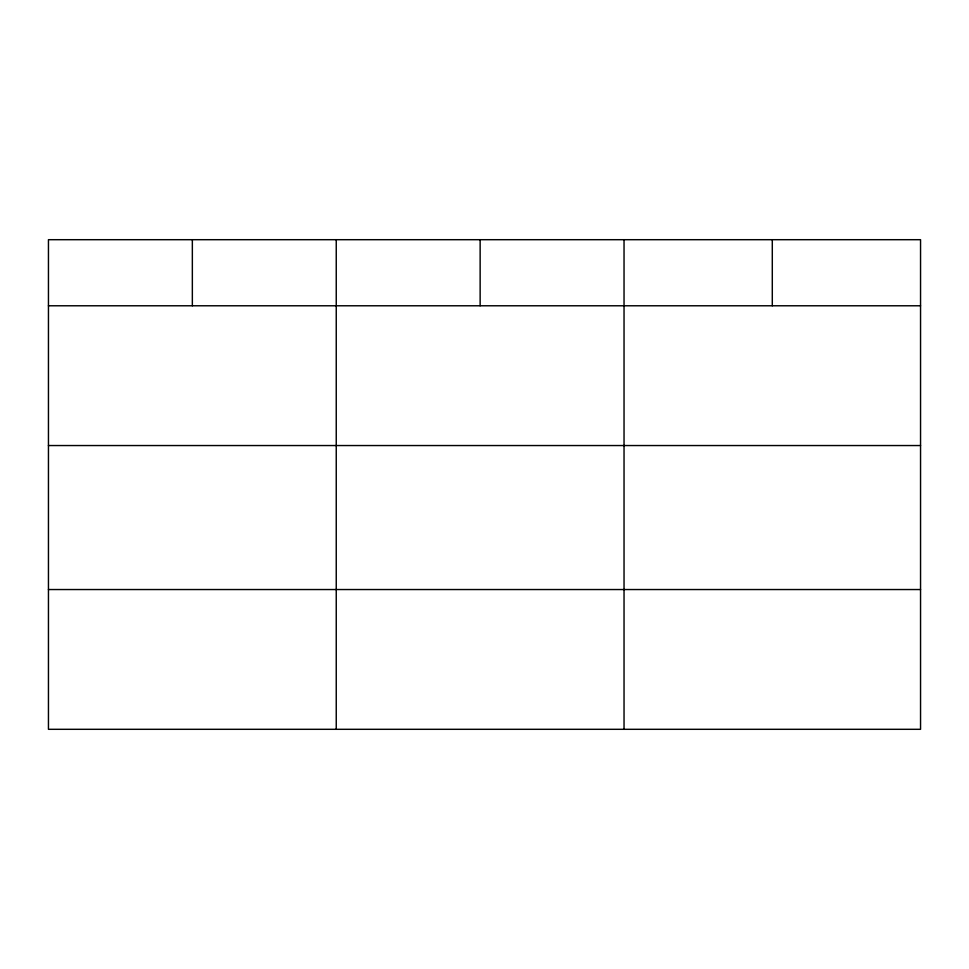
<?xml version="1.0" encoding="UTF-8"?>
<svg xmlns="http://www.w3.org/2000/svg" width="969" height="969" viewBox="0 0 969 969"><rect width="100%" height="100%" fill="white"/><g stroke="black" fill="none" stroke-linecap="round" stroke-linejoin="round"><path stroke-width="1.45" d="M920.55 445.546L920.55 239.694L48.45 239.694L48.45 729.306L920.55 729.306L920.55 445.546L48.45 445.546M48.45 305.78L920.55 305.78M48.45 589.54L920.55 589.54M772.293 239.694L772.293 305.78M624.036 239.694L624.036 729.306M480.139 239.694L480.139 305.78M336.243 239.694L336.243 729.306M192.346 239.694L192.346 305.78"/></g></svg>
